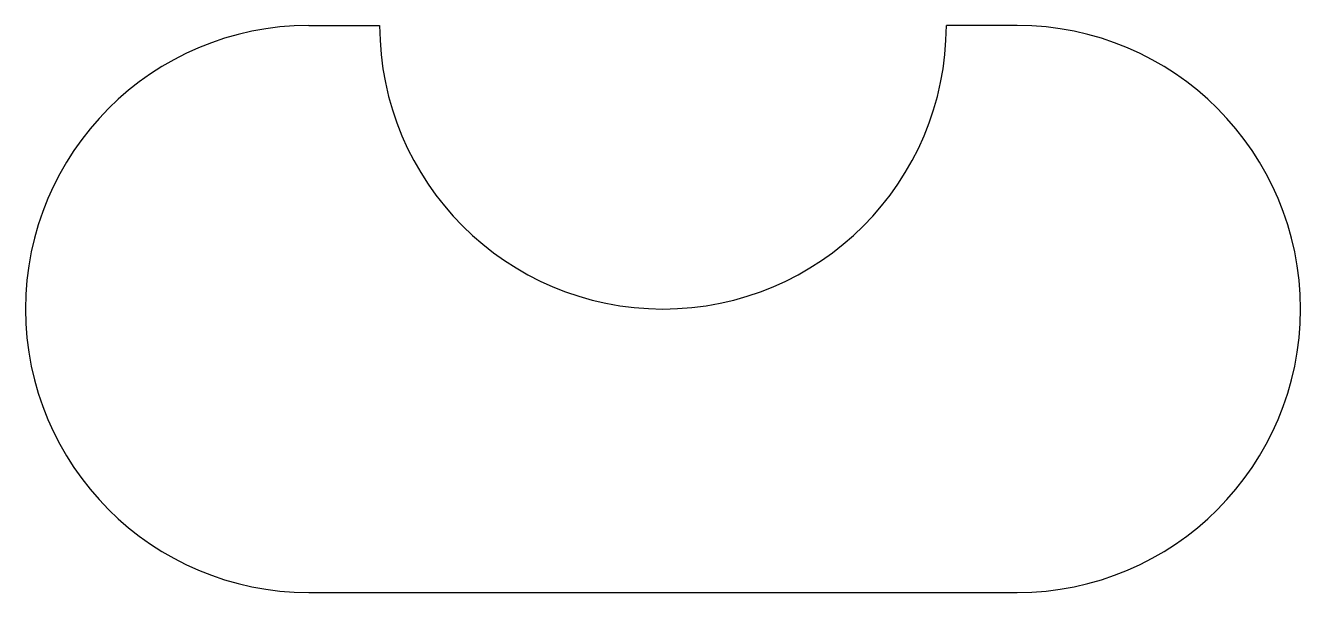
# Model space of a CAD drawing. Header units: inches. Extents: x -15 to 75, y 5 to 45.
import ezdxf

# ---------------------------------------------------------------- set-up
doc = ezdxf.new("R2010")
doc.units = ezdxf.units.IN
doc.header["$MEASUREMENT"] = 0

msp = doc.modelspace()

# ---------------------------------------------------------------- linework, layer by layer
for p, q in [((5, 45), (10, 45)), ((55, 45), (50, 45)), ((5, 5), (55, 5))]:
    msp.add_line(p, q)
for centre, start, end in [((5, 25), 90, 270), ((30, 45), 180, 0), ((55, 25), 270, 90)]:
    msp.add_arc(centre, 20, start, end)

doc.saveas('drawing.dxf')
